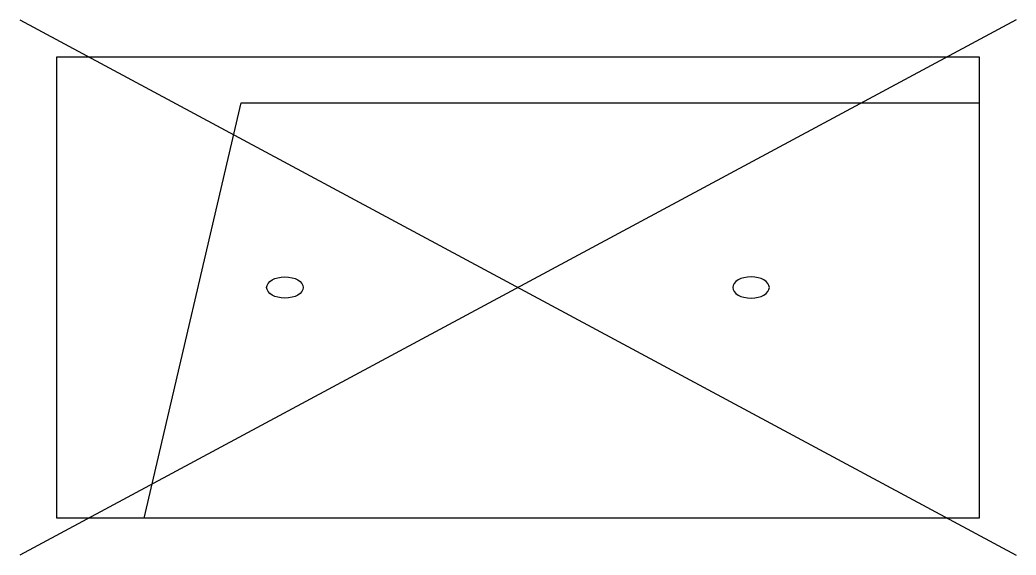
# Model space of a CAD drawing. Header units: metres. Extents: x -0.04 to 1.04, y -0.04 to 0.54.
import ezdxf

# ---------------------------------------------------------------- set-up
doc = ezdxf.new("R2010")
doc.units = ezdxf.units.M

msp = doc.modelspace()

# ---------------------------------------------------------------- linework, layer by layer
for p, q in [((-0.04, 0.54), (1.04, -0.04)), ((1.04, 0.54), (-0.04, -0.04)), ((0.0947, 0), (0.2, 0.45)), ((0.2, 0.45), (1, 0.45))]:
    msp.add_line(p, q)
msp.add_lwpolyline([(0, 0), (0, 0.5), (1, 0.5), (1, 0)], close=True)
msp.add_ellipse((0.2473, 0.25), major_axis=(0.0198, 0), ratio=0.583627)
at = {"extrusion": (0, 0, -1)}
msp.add_ellipse((0.7527, 0.25), major_axis=(-0.0198, 0), ratio=0.583627, dxfattribs=at)

doc.saveas('drawing.dxf')
